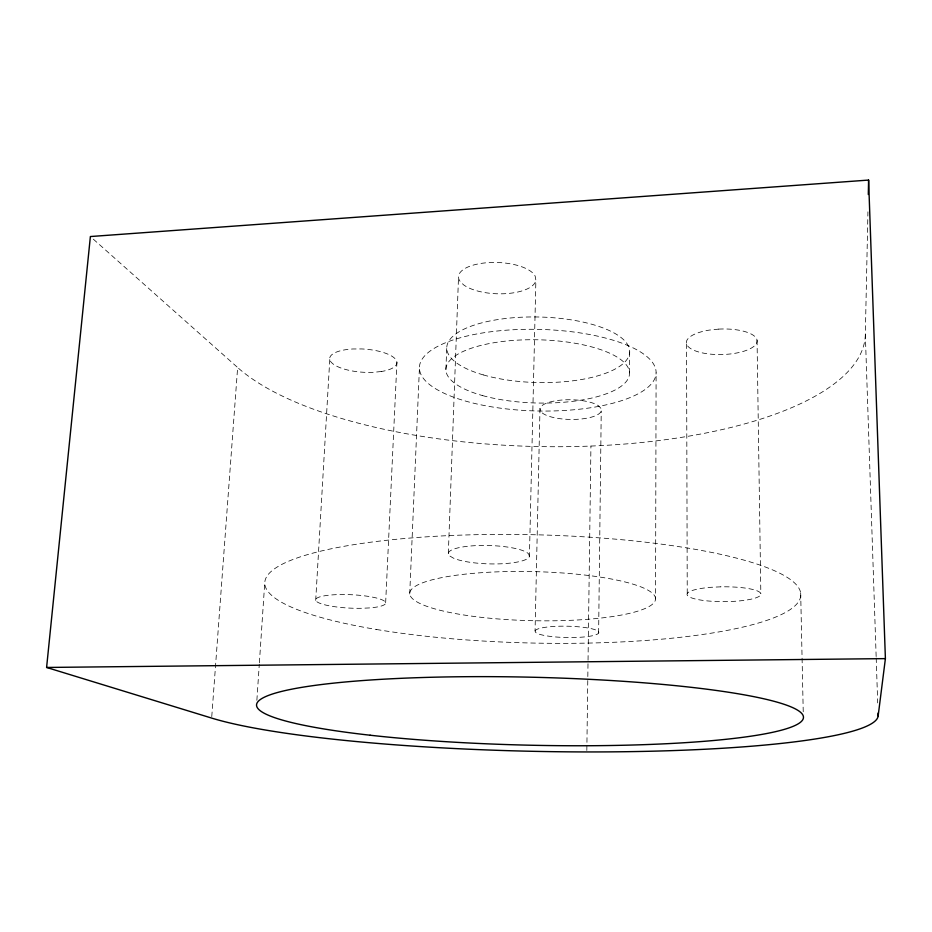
<?xml version="1.0" encoding="UTF-8"?>
<svg xmlns="http://www.w3.org/2000/svg" width="932" height="932" viewBox="0 0 932 932"><rect width="100%" height="100%" fill="white"/><g stroke="black" fill="none" stroke-linecap="round" stroke-linejoin="round"><path stroke-width="0.7" stroke-dasharray="4.66 3.5" d="M655.546 598.985A122.966 24.558 1.3 0 0 471.872 573.471A122.966 24.558 1.3 0 0 470.439 615.97A122.966 24.558 1.3 0 0 655.546 598.985L656.105 372.823M629.531 372.928L629.683 351.259M598.624 633.003L601.233 411.012M586.834 750.481L587.812 677.995M587.824 676.55L590.923 446.055M876.15 656.536L865.327 334.506L867.937 211.82M535.061 630.952A31.898 5.662 1.1 0 1 561.122 626.188A31.898 5.662 1.1 0 1 595.956 630.055L598.379 631.523A31.898 5.662 1.1 0 1 572.632 637.546A31.898 5.662 1.1 0 1 535.644 632.432L535.061 630.952L539.989 408.565A30.733 9.856 0.9 0 1 565.165 399.828A30.733 9.856 0.9 0 1 598.682 405.921L601 408.437A30.733 9.856 0.9 0 1 576.127 419.365A30.733 9.856 0.9 0 1 540.525 411.128L539.989 408.565M529.423 556.346L528.63 553.934A40.6 9.18 1.7 0 0 479.607 545.5A40.6 9.18 1.7 0 0 449.655 555.926L453.616 558.233A40.6 9.18 1.7 0 0 498.154 563.895A40.6 9.18 1.7 0 0 529.423 556.346L535.877 280.241L535.166 276.14A38.736 15.646 2.1 0 0 488.566 262.614A38.736 15.646 2.1 0 0 459.732 280.882L463.449 284.749A38.736 15.646 2.1 0 0 505.855 293.65A38.736 15.646 2.1 0 0 535.877 280.241M448.327 553.515L458.521 276.792M445.904 369.48L446.731 347.857M409.719 593.964L419.412 368.385M385.65 602.736L396.927 362.292M315.703 600.418L329.777 359.496M256.871 700.293L259.294 664.225M259.387 662.792L264.793 582.011M211.762 716.638L237.637 367.511L92.548 238.475M876.197 657.98L877.699 702.949M800.681 592.915L803.233 711.885M757.052 340.192L760.838 593.684M686.546 343.908L687.245 595.105M865.327 334.506A326.689 119.378 1.3 0 1 602.037 445.543A326.689 119.378 1.3 0 1 237.637 367.511M718.665 329.113L709.462 330.068A35.393 12.768 -1.5 0 0 686.488 343.698A35.393 12.768 -1.5 0 0 715.45 354.486L724.479 354.44A35.393 12.768 -1.5 0 0 756.994 339.912A35.393 12.768 -1.5 0 0 718.665 329.113M381.281 371.518L373.487 372.311A33.692 11.603 3.8 0 1 331.303 362.327A33.692 11.603 3.8 0 1 352.855 348.976L361.674 348.941A33.692 11.603 3.8 0 1 395.366 359.018A33.692 11.603 3.8 0 1 381.281 371.518M720.809 586.834L711.198 587.288A36.931 7.421 -0.2 0 0 687.187 594.977A36.931 7.421 -0.2 0 0 717.372 601.548L726.774 601.618A36.931 7.421 -0.2 0 0 760.78 593.509A36.931 7.421 -0.2 0 0 720.809 586.834M369.585 607.92L361.5 608.293A35.078 6.722 2.6 0 1 317.369 602.06A35.078 6.722 2.6 0 1 339.458 594.558L348.65 594.616A35.078 6.722 2.6 0 1 383.961 600.814A35.078 6.722 2.6 0 1 369.585 607.92M376.435 629.473A268.101 54.161 1.3 0 0 799.505 600.045A268.101 54.161 1.3 0 0 422.417 537.112A268.101 54.161 1.3 0 0 376.435 629.473M483.254 374.897A91.499 32.783 1.3 0 0 629.03 355.523A91.499 32.783 1.3 0 0 502.36 318.907A91.499 32.783 1.3 0 0 483.254 374.897M482.566 395.587A91.837 31.618 1.3 0 0 628.867 377.041A91.837 31.618 1.3 0 0 501.731 341.59A91.837 31.618 1.3 0 0 482.566 395.587M465.068 400.935A118.376 40.81 1.3 0 0 654.986 378.124A118.376 40.81 1.3 0 0 493.203 331.466A118.376 40.81 1.3 0 0 465.068 400.935"/><path stroke-width="1.4" d="M868.298 194.497L868.601 180.074L90.381 236.542L46.6 667.452L211.657 718.083A348.184 43.699 1.3 0 0 599.241 751.926A348.184 43.699 1.3 0 0 878.142 716.009L885.4 658.621L868.601 180.074M46.6 667.452L885.4 658.621M878.049 713.108L878.142 716.009M370.132 735.22A273.519 34.006 1.3 0 0 802.068 720.704A273.519 34.006 1.3 0 0 417.827 677.669A273.519 34.006 1.3 0 0 370.132 735.22"/></g></svg>
